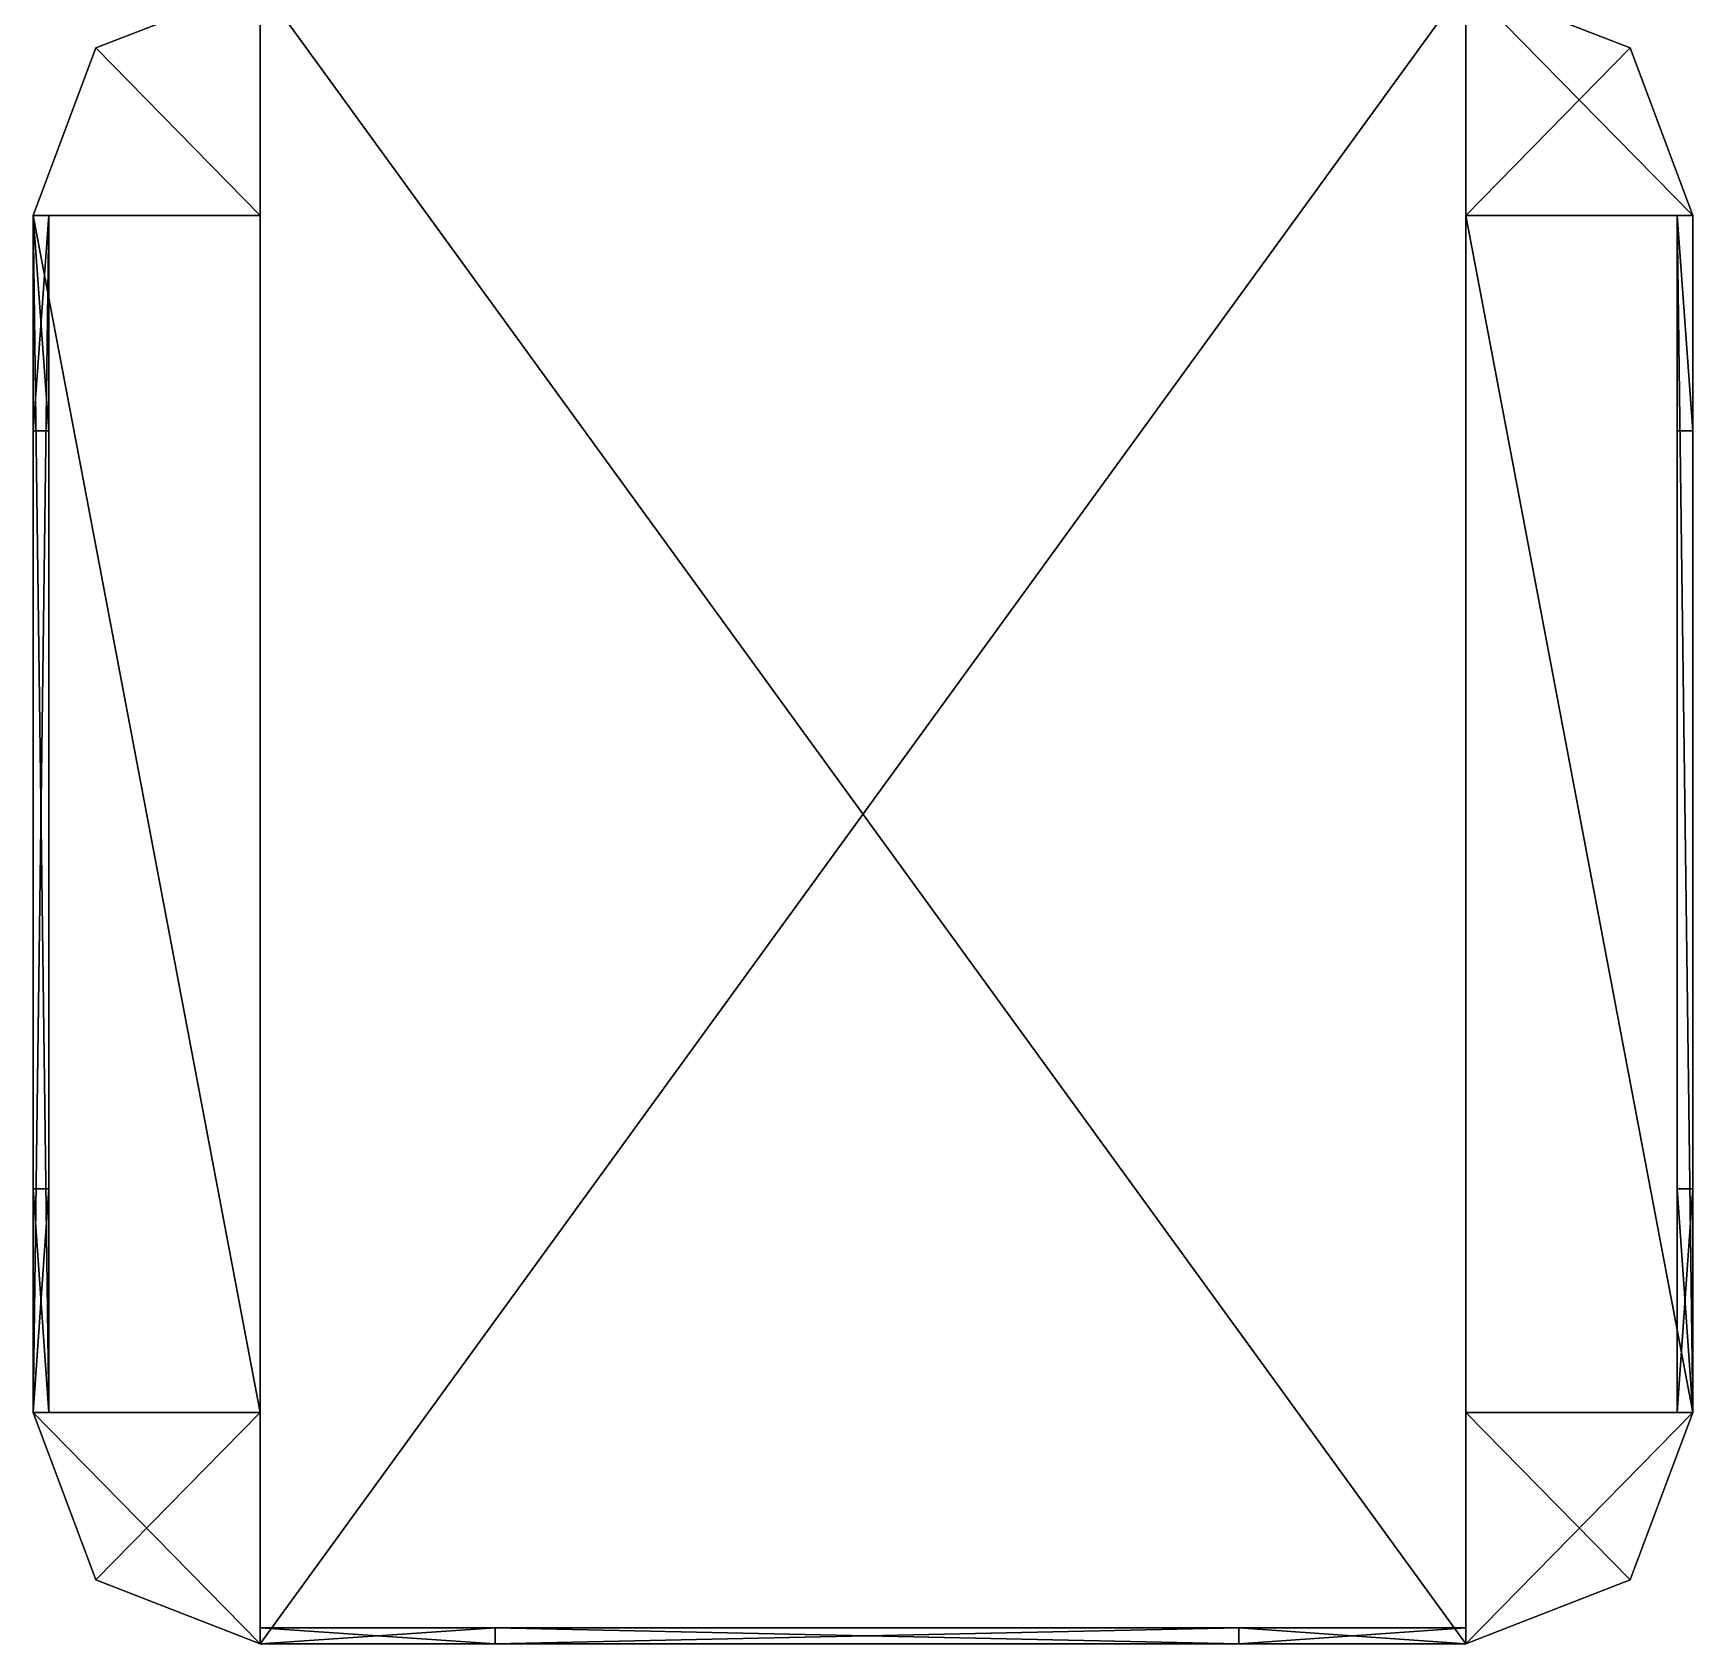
# Model space of a CAD drawing. Extents: x -768 to 1408, y -2048 to 918.
# Drawn here: x 128 to 384, y -128 to 120.4 of the extents above; entities that cross this region are included whole.
import ezdxf

# ---------------------------------------------------------------- set-up
doc = ezdxf.new("R2010")
doc.units = 0

msp = doc.modelspace()

# ---------------------------------------------------------------- meshes
at = {"layer": 'OBJECT229', "color": 50}
mesh = msp.add_polyface(dxfattribs=at)
corners = [(163.018997, -92.307701), (128, -92.307701), (137.6604, -118.153748), (163.018997, -128), (163.018997, -128, 125), (137.6604, -118.153748, 125), (128, -92.307701, 125), (163.018997, -92.307701, 125)]
mesh.append_faces([[corners[k] for k in face] for face in [(1, 3, 0), (5, 7, 4), (2, 4, 3), (1, 5, 2), (0, 6, 1), (3, 7, 0)]], dxfattribs={"vtx0": -1})
mesh.append_faces([[corners[k] for k in face] for face in [(1, 2, 3), (5, 6, 7), (2, 5, 4), (1, 6, 5), (0, 7, 6), (3, 4, 7)]], dxfattribs={"vtx2": -1})
at = {"layer": 'OBJECT230', "color": 50}
mesh = msp.add_polyface(dxfattribs=at)
corners = [(348.980988, -92.307701), (348.980988, -128), (374.339142, -118.154106), (384, -92.307701), (384, -92.307701, 125), (374.339142, -118.154106, 125), (348.980988, -128, 125), (348.980988, -92.307701, 125)]
mesh.append_faces([[corners[k] for k in face] for face in [(1, 3, 0), (5, 7, 4), (2, 4, 3), (1, 5, 2), (0, 6, 1), (3, 7, 0)]], dxfattribs={"vtx0": -1})
mesh.append_faces([[corners[k] for k in face] for face in [(1, 2, 3), (5, 6, 7), (2, 5, 4), (1, 6, 5), (0, 7, 6), (3, 4, 7)]], dxfattribs={"vtx2": -1})
at = {"layer": 'OBJECT231', "color": 50}
mesh = msp.add_polyface(dxfattribs=at)
corners = [(199.246094, -128, 122.845001), (163.018997, -128, 122.845001), (163.018997, -125.538002, 122.845001), (199.246094, -125.538002, 122.845001), (199.246094, -125.538002, 2.15518), (163.018997, -125.538002, 2.15518), (163.018997, -128, 2.15518), (199.246094, -128, 2.15518)]
mesh.append_faces([[corners[k] for k in face] for face in [(1, 3, 0), (5, 7, 4), (6, 0, 7), (4, 2, 5), (7, 3, 4), (5, 1, 6)]], dxfattribs={"vtx0": -1})
mesh.append_faces([[corners[k] for k in face] for face in [(1, 2, 3), (5, 6, 7), (6, 1, 0), (4, 3, 2), (7, 0, 3), (5, 2, 1)]], dxfattribs={"vtx2": -1})
at = {"layer": 'OBJECT232', "color": 50}
mesh = msp.add_polyface(dxfattribs=at)
corners = [(348.980988, -128, 122.845001), (313.960938, -128, 122.845001), (313.960938, -125.538002, 122.845001), (348.980988, -125.538002, 122.845001), (348.980988, -125.538002, 2.15518), (313.960938, -125.538002, 2.15518), (313.960938, -128, 2.15518), (348.980988, -128, 2.15518)]
mesh.append_faces([[corners[k] for k in face] for face in [(1, 3, 0), (5, 7, 4), (6, 0, 7), (4, 2, 5), (5, 1, 6), (7, 3, 4)]], dxfattribs={"vtx0": -1})
mesh.append_faces([[corners[k] for k in face] for face in [(1, 2, 3), (5, 6, 7), (6, 1, 0), (4, 3, 2), (5, 2, 1), (7, 0, 3)]], dxfattribs={"vtx2": -1})
at = {"layer": 'OBJECT233', "color": 50}
mesh = msp.add_polyface(dxfattribs=at)
corners = [(374.339844, 118.155212), (348.980988, 128), (348.980988, 92.307701), (384, 92.307701), (348.980988, 128, 125), (374.339844, 118.155212, 125), (384, 92.307701, 125), (348.980988, 92.307701, 125)]
mesh.append_faces([[corners[k] for k in face] for face in [(1, 3, 0), (5, 7, 4), (0, 4, 1), (3, 5, 0), (2, 6, 3), (1, 7, 2)]], dxfattribs={"vtx0": -1})
mesh.append_faces([[corners[k] for k in face] for face in [(1, 2, 3), (5, 6, 7), (0, 5, 4), (3, 6, 5), (2, 7, 6), (1, 4, 7)]], dxfattribs={"vtx2": -1})
at = {"layer": 'OBJECT234', "color": 50}
mesh = msp.add_polyface(dxfattribs=at)
corners = [(163.018997, 128), (137.660858, 118.154137), (128, 92.307701), (163.018997, 92.307701), (128, 92.307701, 125), (137.660858, 118.154137, 125), (163.018997, 128, 125), (163.018997, 92.307701, 125)]
mesh.append_faces([[corners[k] for k in face] for face in [(1, 3, 0), (5, 7, 4), (1, 4, 2), (0, 5, 1), (3, 6, 0), (2, 7, 3)]], dxfattribs={"vtx0": -1})
mesh.append_faces([[corners[k] for k in face] for face in [(1, 2, 3), (5, 6, 7), (1, 5, 4), (0, 6, 5), (3, 7, 6), (2, 4, 7)]], dxfattribs={"vtx2": -1})
at = {"layer": 'OBJECT235', "color": 50}
mesh = msp.add_polyface(dxfattribs=at)
corners = [(313.962006, -128, 11.8535), (199.246094, -128, 11.8535), (199.246094, -125.538002, 11.8535), (313.962006, -125.538002, 11.8535), (199.246094, -128, 2.15518), (313.962006, -128, 2.15518), (313.962006, -125.538002, 2.15518), (199.246094, -125.538002, 2.15518)]
mesh.append_faces([[corners[k] for k in face] for face in [(1, 3, 0), (1, 5, 4), (3, 7, 6), (2, 4, 7), (0, 6, 5), (7, 5, 6)]], dxfattribs={"vtx0": -1})
mesh.append_faces([[corners[k] for k in face] for face in [(1, 2, 3), (1, 0, 5), (3, 2, 7), (2, 1, 4), (0, 3, 6), (7, 4, 5)]], dxfattribs={"vtx2": -1})
at = {"layer": 'OBJECT236', "color": 50}
mesh = msp.add_polyface(dxfattribs=at)
corners = [(313.962006, -128, 122.845001), (199.246094, -128, 122.845001), (199.246094, -125.538002, 122.845001), (313.962006, -125.538002, 122.845001), (199.246094, -128, 113.147003), (313.962006, -128, 113.147003), (313.962006, -125.538002, 113.147003), (199.246094, -125.538002, 113.147003)]
mesh.append_faces([[corners[k] for k in face] for face in [(1, 3, 0), (1, 5, 4), (3, 7, 6), (2, 4, 7), (0, 6, 5), (7, 5, 6)]], dxfattribs={"vtx0": -1})
mesh.append_faces([[corners[k] for k in face] for face in [(1, 2, 3), (1, 0, 5), (3, 2, 7), (2, 1, 4), (0, 3, 6), (7, 4, 5)]], dxfattribs={"vtx2": -1})
at = {"layer": 'OBJECT237', "color": 50}
mesh = msp.add_polyface(dxfattribs=at)
corners = [(381.584991, 59.0769, 39.870701), (381.584991, 92.308594, 39.870701), (381.584991, 92.308594, 85.128906), (381.584991, 59.0769, 85.128906), (384, 92.307701, 39.870701), (384, 92.307701, 85.128906), (384, 59.0769, 39.870701), (384, 59.0769, 85.128906)]
mesh.append_faces([[corners[k] for k in face] for face in [(1, 3, 0), (1, 5, 2), (4, 7, 5), (2, 7, 3), (1, 6, 4), (6, 3, 7)]], dxfattribs={"vtx0": -1})
mesh.append_faces([[corners[k] for k in face] for face in [(1, 2, 3), (1, 4, 5), (4, 6, 7), (2, 5, 7), (1, 0, 6), (6, 0, 3)]], dxfattribs={"vtx2": -1})
at = {"layer": 'OBJECT238', "color": 50}
mesh = msp.add_polyface(dxfattribs=at)
corners = [(381.584991, -92.308594, 85.128906), (381.584991, -92.308594, 39.870701), (381.584991, -57.8461, 39.870701), (381.584991, -57.8461, 85.128906), (384, -57.8461, 39.870701), (384, -92.308594, 39.870701), (384, -92.308594, 85.128906), (384, -57.8461, 85.128906)]
mesh.append_faces([[corners[k] for k in face] for face in [(1, 3, 0), (5, 7, 4), (5, 0, 6), (3, 6, 0), (1, 4, 2), (2, 7, 3)]], dxfattribs={"vtx0": -1})
mesh.append_faces([[corners[k] for k in face] for face in [(1, 2, 3), (5, 6, 7), (5, 1, 0), (3, 7, 6), (1, 5, 4), (2, 4, 7)]], dxfattribs={"vtx2": -1})
at = {"layer": 'OBJECT239', "color": 50}
mesh = msp.add_polyface(dxfattribs=at)
corners = [(381.585938, -92.307709, 122.845001), (381.585938, 92.308594, 122.845001), (384, 92.308594, 122.845001), (384, -92.307709, 122.845001), (381.584991, 92.308594, 113.147003), (381.584991, -92.307709, 113.147003), (384, 92.307701, 113.147003), (384, -92.307709, 113.147003)]
mesh.append_faces([[corners[k] for k in face] for face in [(1, 3, 0), (1, 5, 4), (2, 4, 6), (3, 6, 7), (0, 7, 5), (4, 7, 6)]], dxfattribs={"vtx0": -1})
mesh.append_faces([[corners[k] for k in face] for face in [(1, 2, 3), (1, 0, 5), (2, 1, 4), (3, 2, 6), (0, 3, 7), (4, 5, 7)]], dxfattribs={"vtx2": -1})
at = {"layer": 'OBJECT240', "color": 50}
mesh = msp.add_polyface(dxfattribs=at)
corners = [(381.584991, -92.308594, 113.147003), (381.584991, -92.308594, 85.128906), (381.584991, -57.8461, 85.128906), (381.584991, -57.8461, 113.147003), (384, -57.8461, 85.128906), (384, -92.308594, 85.128906), (384, -92.308594, 113.147003), (384, -57.8461, 113.147003)]
mesh.append_faces([[corners[k] for k in face] for face in [(1, 3, 0), (5, 7, 4), (5, 0, 6), (1, 4, 2), (3, 6, 0), (2, 7, 3)]], dxfattribs={"vtx0": -1})
mesh.append_faces([[corners[k] for k in face] for face in [(1, 2, 3), (5, 6, 7), (5, 1, 0), (1, 5, 4), (3, 7, 6), (2, 4, 7)]], dxfattribs={"vtx2": -1})
at = {"layer": 'OBJECT241', "color": 50}
mesh = msp.add_polyface(dxfattribs=at)
corners = [(381.584991, 59.0769, 85.128906), (381.584991, 92.308594, 85.128906), (381.584991, 92.308594, 113.147003), (381.584991, 59.0769, 113.147003), (384, 92.307701, 85.128906), (384, 92.307701, 113.147003), (384, 59.0769, 85.128906), (384, 59.0769, 113.147003)]
mesh.append_faces([[corners[k] for k in face] for face in [(1, 3, 0), (1, 5, 2), (4, 7, 5), (1, 6, 4), (2, 7, 3), (6, 3, 7)]], dxfattribs={"vtx0": -1})
mesh.append_faces([[corners[k] for k in face] for face in [(1, 2, 3), (1, 4, 5), (4, 6, 7), (1, 0, 6), (2, 5, 7), (6, 0, 3)]], dxfattribs={"vtx2": -1})
at = {"layer": 'OBJECT242', "color": 50}
mesh = msp.add_polyface(dxfattribs=at)
corners = [(384, 92.308594, 2.15518), (381.585938, 92.308594, 2.15518), (381.585938, -92.307709, 2.15518), (384, -92.307709, 2.15518), (381.584991, -92.307709, 11.8535), (381.584991, 92.308594, 11.8535), (384, 92.307701, 11.8535), (384, -92.307709, 11.8535)]
mesh.append_faces([[corners[k] for k in face] for face in [(1, 3, 0), (2, 5, 4), (1, 6, 5), (0, 7, 6), (3, 4, 7), (5, 7, 4)]], dxfattribs={"vtx0": -1})
mesh.append_faces([[corners[k] for k in face] for face in [(1, 2, 3), (2, 1, 5), (1, 0, 6), (0, 3, 7), (3, 2, 4), (5, 6, 7)]], dxfattribs={"vtx2": -1})
at = {"layer": 'OBJECT243', "color": 50}
mesh = msp.add_polyface(dxfattribs=at)
corners = [(381.584991, -92.308594, 39.871094), (381.584991, -92.308594, 11.853499), (381.584991, -57.8461, 11.853499), (381.584991, -57.8461, 39.871094), (384, -57.8461, 11.853499), (384, -92.308594, 11.853499), (384, -92.308594, 39.871094), (384, -57.8461, 39.871094)]
mesh.append_faces([[corners[k] for k in face] for face in [(1, 3, 0), (5, 7, 4), (5, 0, 6), (3, 6, 0), (1, 4, 2), (2, 7, 3)]], dxfattribs={"vtx0": -1})
mesh.append_faces([[corners[k] for k in face] for face in [(1, 2, 3), (5, 6, 7), (5, 1, 0), (3, 7, 6), (1, 5, 4), (2, 4, 7)]], dxfattribs={"vtx2": -1})
at = {"layer": 'OBJECT244', "color": 50}
mesh = msp.add_polyface(dxfattribs=at)
corners = [(381.584991, 59.0769, 11.853499), (381.584991, 92.308594, 11.853499), (381.584991, 92.308594, 39.871094), (381.584991, 59.0769, 39.871094), (384, 92.307701, 11.853499), (384, 92.307701, 39.871094), (384, 59.0769, 11.853499), (384, 59.0769, 39.871094)]
mesh.append_faces([[corners[k] for k in face] for face in [(1, 3, 0), (1, 5, 2), (4, 7, 5), (2, 7, 3), (1, 6, 4), (6, 3, 7)]], dxfattribs={"vtx0": -1})
mesh.append_faces([[corners[k] for k in face] for face in [(1, 2, 3), (1, 4, 5), (4, 6, 7), (2, 5, 7), (1, 0, 6), (6, 0, 3)]], dxfattribs={"vtx2": -1})
at = {"layer": 'OBJECT245', "color": 50}
mesh = msp.add_polyface(dxfattribs=at)
corners = [(130.414993, 92.308594, 85.128906), (130.414993, 92.308594, 39.870701), (130.414993, 59.0769, 39.870701), (130.414993, 59.0769, 85.128906), (128, 92.307701, 85.128906), (128, 92.307701, 39.870701), (128, 59.0769, 39.870701), (128, 59.0769, 85.128906)]
mesh.append_faces([[corners[k] for k in face] for face in [(1, 3, 0), (5, 0, 4), (5, 7, 6), (4, 3, 7), (1, 6, 2), (2, 7, 3)]], dxfattribs={"vtx0": -1})
mesh.append_faces([[corners[k] for k in face] for face in [(1, 2, 3), (5, 1, 0), (5, 4, 7), (4, 0, 3), (1, 5, 6), (2, 6, 7)]], dxfattribs={"vtx2": -1})
at = {"layer": 'OBJECT246', "color": 50}
mesh = msp.add_polyface(dxfattribs=at)
corners = [(130.414993, -57.8461, 39.870701), (130.414993, -92.308594, 39.870701), (130.414993, -92.308594, 85.128906), (130.414993, -57.8461, 85.128906), (128, -92.308594, 85.128906), (128, -92.308594, 39.870701), (128, -57.8461, 39.870701), (128, -57.8461, 85.128906)]
mesh.append_faces([[corners[k] for k in face] for face in [(1, 3, 0), (5, 7, 4), (1, 4, 2), (7, 2, 4), (5, 0, 6), (6, 3, 7)]], dxfattribs={"vtx0": -1})
mesh.append_faces([[corners[k] for k in face] for face in [(1, 2, 3), (5, 6, 7), (1, 5, 4), (7, 3, 2), (5, 1, 0), (6, 0, 3)]], dxfattribs={"vtx2": -1})
at = {"layer": 'OBJECT247', "color": 50}
mesh = msp.add_polyface(dxfattribs=at)
corners = [(130.414993, -92.307709, 113.147003), (130.414993, -92.307709, 122.84375), (130.414993, 92.308594, 122.84375), (130.414993, 92.308594, 113.147003), (128, -92.307709, 122.845001), (128, 92.308594, 122.845001), (128, 92.307701, 113.147003), (128, -92.307709, 113.147003)]
mesh.append_faces([[corners[k] for k in face] for face in [(1, 3, 0), (5, 1, 4), (2, 6, 3), (5, 7, 6), (0, 4, 1), (3, 7, 0)]], dxfattribs={"vtx0": -1})
mesh.append_faces([[corners[k] for k in face] for face in [(1, 2, 3), (5, 2, 1), (2, 5, 6), (5, 4, 7), (0, 7, 4), (3, 6, 7)]], dxfattribs={"vtx2": -1})
at = {"layer": 'OBJECT248', "color": 50}
mesh = msp.add_polyface(dxfattribs=at)
corners = [(130.414993, -57.8461, 85.128906), (130.414993, -92.308594, 85.128906), (130.414993, -92.308594, 113.147003), (130.414993, -57.8461, 113.147003), (128, -92.308594, 113.147003), (128, -92.308594, 85.128906), (128, -57.8461, 85.128906), (128, -57.8461, 113.147003)]
mesh.append_faces([[corners[k] for k in face] for face in [(1, 3, 0), (5, 7, 4), (1, 4, 2), (5, 0, 6), (7, 2, 4), (6, 3, 7)]], dxfattribs={"vtx0": -1})
mesh.append_faces([[corners[k] for k in face] for face in [(1, 2, 3), (5, 6, 7), (1, 5, 4), (5, 1, 0), (7, 3, 2), (6, 0, 3)]], dxfattribs={"vtx2": -1})
at = {"layer": 'OBJECT249', "color": 50}
mesh = msp.add_polyface(dxfattribs=at)
corners = [(130.414993, 92.308594, 113.147003), (130.414993, 92.308594, 85.128906), (130.414993, 59.0769, 85.128906), (130.414993, 59.0769, 113.147003), (128, 92.307701, 113.147003), (128, 92.307701, 85.128906), (128, 59.0769, 85.128906), (128, 59.0769, 113.147003)]
mesh.append_faces([[corners[k] for k in face] for face in [(1, 3, 0), (5, 0, 4), (5, 7, 6), (1, 6, 2), (4, 3, 7), (2, 7, 3)]], dxfattribs={"vtx0": -1})
mesh.append_faces([[corners[k] for k in face] for face in [(1, 2, 3), (5, 1, 0), (5, 4, 7), (1, 5, 6), (4, 0, 3), (2, 6, 7)]], dxfattribs={"vtx2": -1})
at = {"layer": 'OBJECT250', "color": 50}
mesh = msp.add_polyface(dxfattribs=at)
corners = [(130.414993, 92.308594, 11.8535), (130.414993, 92.308594, 2.15625), (130.414993, -92.307709, 2.15625), (130.414993, -92.307709, 11.8535), (128, 92.308594, 2.15518), (128, -92.307709, 2.15518), (128, 92.307701, 11.8535), (128, -92.307709, 11.8535)]
mesh.append_faces([[corners[k] for k in face] for face in [(1, 3, 0), (1, 5, 2), (4, 0, 6), (5, 6, 7), (2, 7, 3), (6, 3, 7)]], dxfattribs={"vtx0": -1})
mesh.append_faces([[corners[k] for k in face] for face in [(1, 2, 3), (1, 4, 5), (4, 1, 0), (5, 4, 6), (2, 5, 7), (6, 0, 3)]], dxfattribs={"vtx2": -1})
at = {"layer": 'OBJECT251', "color": 50}
mesh = msp.add_polyface(dxfattribs=at)
corners = [(130.414993, -57.8461, 11.853499), (130.414993, -92.308594, 11.853499), (130.414993, -92.308594, 39.871094), (130.414993, -57.8461, 39.871094), (128, -92.308594, 39.871094), (128, -92.308594, 11.853499), (128, -57.8461, 11.853499), (128, -57.8461, 39.871094)]
mesh.append_faces([[corners[k] for k in face] for face in [(1, 3, 0), (5, 7, 4), (1, 4, 2), (7, 2, 4), (5, 0, 6), (6, 3, 7)]], dxfattribs={"vtx0": -1})
mesh.append_faces([[corners[k] for k in face] for face in [(1, 2, 3), (5, 6, 7), (1, 5, 4), (7, 3, 2), (5, 1, 0), (6, 0, 3)]], dxfattribs={"vtx2": -1})
at = {"layer": 'OBJECT252', "color": 50}
mesh = msp.add_polyface(dxfattribs=at)
corners = [(130.414993, 92.308594, 39.871094), (130.414993, 92.308594, 11.853499), (130.414993, 59.0769, 11.853499), (130.414993, 59.0769, 39.871094), (128, 92.307701, 39.871094), (128, 92.307701, 11.853499), (128, 59.0769, 11.853499), (128, 59.0769, 39.871094)]
mesh.append_faces([[corners[k] for k in face] for face in [(1, 3, 0), (5, 0, 4), (5, 7, 6), (4, 3, 7), (1, 6, 2), (2, 7, 3)]], dxfattribs={"vtx0": -1})
mesh.append_faces([[corners[k] for k in face] for face in [(1, 2, 3), (5, 1, 0), (5, 4, 7), (4, 0, 3), (1, 5, 6), (2, 6, 7)]], dxfattribs={"vtx2": -1})
at = {"layer": 'OBJECT261', "color": 50}
mesh = msp.add_polyface(dxfattribs=at)
corners = [(128, -92.307709, 2.15518), (128, 92.308594, 2.15518), (163.018997, 92.308594, 2.15518), (163.018997, -92.307709, 2.15518), (128, 92.307701), (163.018997, 92.307701), (128, -92.307709), (163.018997, -92.307709)]
mesh.append_faces([[corners[k] for k in face] for face in [(1, 3, 0), (5, 1, 4), (4, 7, 5), (4, 0, 6), (2, 7, 3), (6, 3, 7)]], dxfattribs={"vtx0": -1})
mesh.append_faces([[corners[k] for k in face] for face in [(1, 2, 3), (5, 2, 1), (4, 6, 7), (4, 1, 0), (2, 5, 7), (6, 0, 3)]], dxfattribs={"vtx2": -1})
at = {"layer": 'OBJECT262', "color": 50}
mesh = msp.add_polyface(dxfattribs=at)
corners = [(348.980988, -128, 2.15518), (163.019531, -128, 2.15518), (163.019531, 128, 2.15518), (348.980988, 128, 2.15518), (163.019531, 128), (348.980988, 128), (348.980988, -128), (163.019531, -128)]
mesh.append_faces([[corners[k] for k in face] for face in [(1, 3, 0), (2, 5, 3), (7, 0, 6), (2, 7, 4), (4, 6, 5), (0, 5, 6)]], dxfattribs={"vtx0": -1})
mesh.append_faces([[corners[k] for k in face] for face in [(1, 2, 3), (2, 4, 5), (7, 1, 0), (2, 1, 7), (4, 7, 6), (0, 3, 5)]], dxfattribs={"vtx2": -1})
at = {"layer": 'OBJECT263', "color": 50}
mesh = msp.add_polyface(dxfattribs=at)
corners = [(348.980469, -92.307709, 2.15518), (348.980469, 92.308594, 2.15518), (384, 92.308594, 2.15518), (384, -92.307709, 2.15518), (348.980469, 92.307701), (384, 92.307701), (348.980469, -92.307709), (384, -92.307709)]
mesh.append_faces([[corners[k] for k in face] for face in [(1, 3, 0), (5, 1, 4), (4, 7, 5), (4, 0, 6), (2, 7, 3), (6, 3, 7)]], dxfattribs={"vtx0": -1})
mesh.append_faces([[corners[k] for k in face] for face in [(1, 2, 3), (5, 2, 1), (4, 6, 7), (4, 1, 0), (2, 5, 7), (6, 0, 3)]], dxfattribs={"vtx2": -1})
at = {"layer": 'OBJECT264', "color": 50}
mesh = msp.add_polyface(dxfattribs=at)
corners = [(163.018997, 92.308594, 122.845001), (128, 92.308594, 122.845001), (128, -92.307709, 122.845001), (163.018997, -92.307709, 122.845001), (163.018997, 92.307701, 125), (128, 92.307701, 125), (128, -92.307709, 125), (163.018997, -92.307709, 125)]
mesh.append_faces([[corners[k] for k in face] for face in [(1, 3, 0), (0, 5, 1), (5, 7, 6), (1, 6, 2), (0, 7, 4), (2, 7, 3)]], dxfattribs={"vtx0": -1})
mesh.append_faces([[corners[k] for k in face] for face in [(1, 2, 3), (0, 4, 5), (5, 4, 7), (1, 5, 6), (0, 3, 7), (2, 6, 7)]], dxfattribs={"vtx2": -1})
at = {"layer": 'OBJECT265', "color": 50}
mesh = msp.add_polyface(dxfattribs=at)
corners = [(348.980988, 128, 122.845001), (163.019531, 128, 122.845001), (163.019531, -128, 122.845001), (348.980988, -128, 122.845001), (163.019531, 128, 125), (348.980988, 128, 125), (163.019531, -128, 125), (348.980988, -128, 125)]
mesh.append_faces([[corners[k] for k in face] for face in [(1, 3, 0), (1, 5, 4), (2, 7, 3), (2, 4, 6), (6, 5, 7), (0, 7, 5)]], dxfattribs={"vtx0": -1})
mesh.append_faces([[corners[k] for k in face] for face in [(1, 2, 3), (1, 0, 5), (2, 6, 7), (2, 1, 4), (6, 4, 5), (0, 3, 7)]], dxfattribs={"vtx2": -1})
at = {"layer": 'OBJECT266', "color": 50}
mesh = msp.add_polyface(dxfattribs=at)
corners = [(384, 92.308594, 122.845001), (348.980469, 92.308594, 122.845001), (348.980469, -92.307709, 122.845001), (384, -92.307709, 122.845001), (384, 92.307701, 125), (348.980469, 92.307701, 125), (348.980469, -92.307709, 125), (384, -92.307709, 125)]
mesh.append_faces([[corners[k] for k in face] for face in [(1, 3, 0), (0, 5, 1), (5, 7, 6), (1, 6, 2), (0, 7, 4), (2, 7, 3)]], dxfattribs={"vtx0": -1})
mesh.append_faces([[corners[k] for k in face] for face in [(1, 2, 3), (0, 4, 5), (5, 4, 7), (1, 5, 6), (0, 3, 7), (2, 6, 7)]], dxfattribs={"vtx2": -1})

doc.saveas('drawing.dxf')
